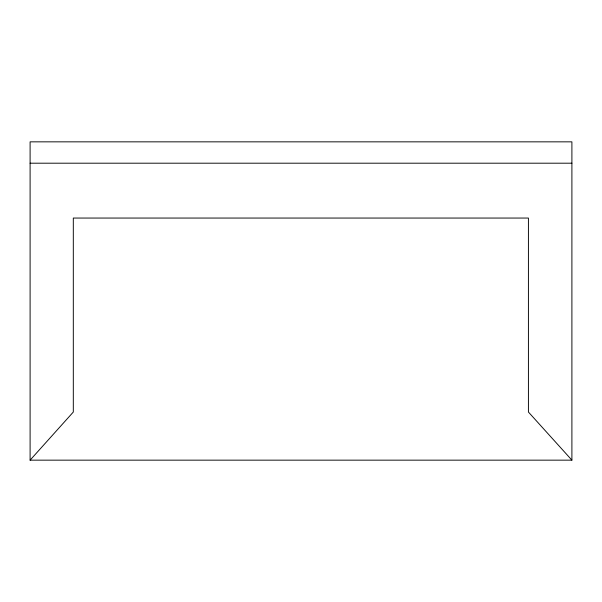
<?xml version="1.0" encoding="UTF-8"?>
<svg xmlns="http://www.w3.org/2000/svg" width="602" height="602" viewBox="0 0 602 602"><rect width="100%" height="100%" fill="white"/><g stroke="black" fill="none" stroke-linecap="round" stroke-linejoin="round"><path stroke-width="0.9" d="M30.1 460.154L73.309 412.031L73.309 218.052L528.421 218.052L528.421 412.031L571.9 460.154L30.1 460.154L30.1 141.846L571.9 141.846L571.9 460.154M30.1 163.195L571.9 163.195"/></g></svg>
